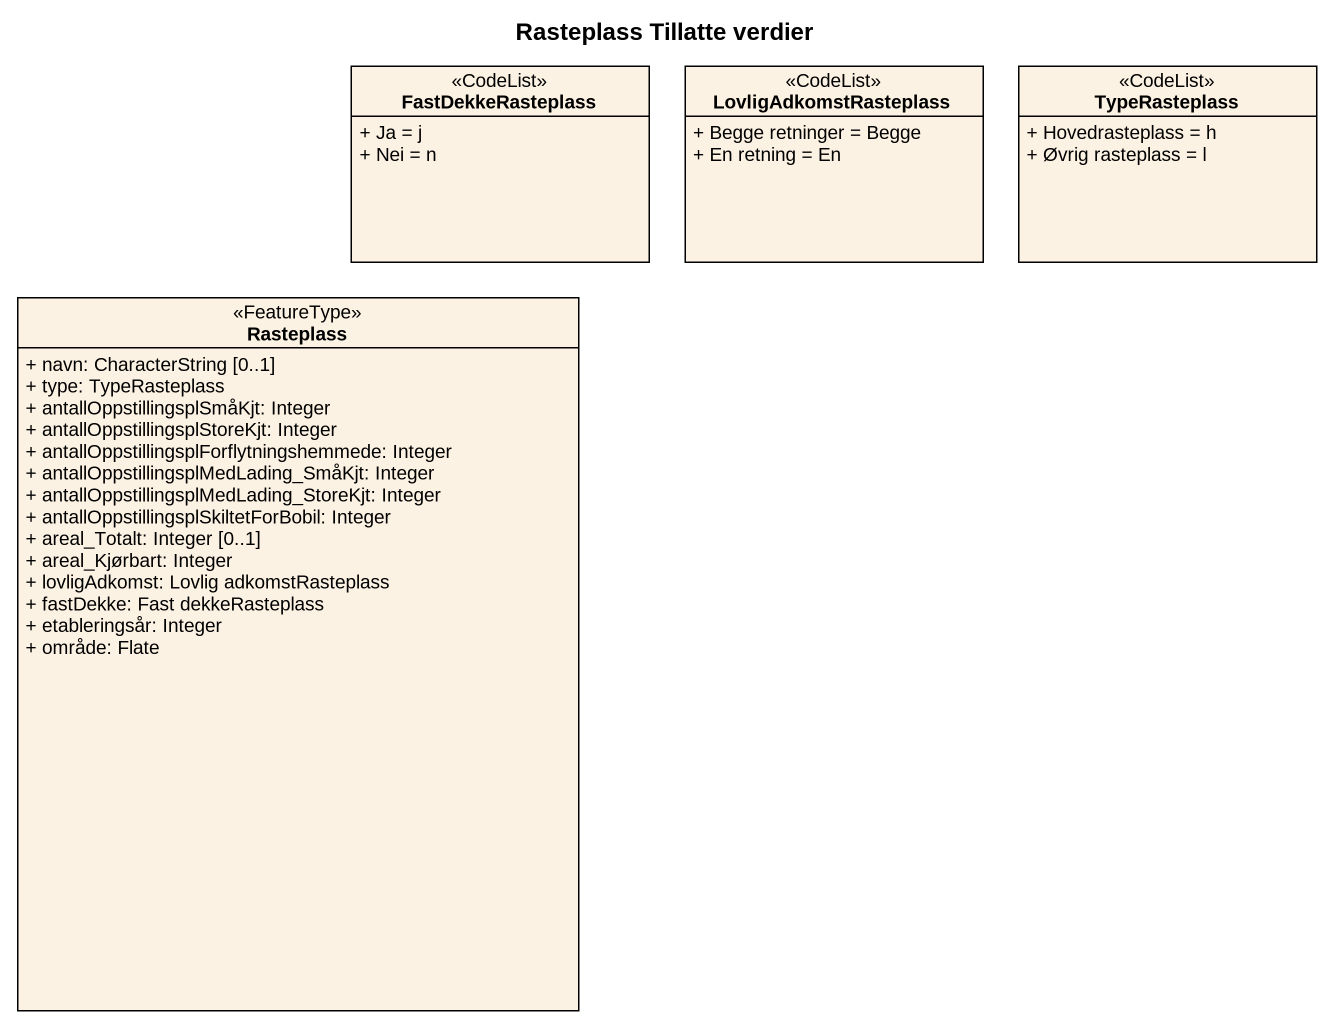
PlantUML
@startuml
title Rasteplass Tillatte verdier
hide circle
hide empty members
skinparam classAttributeIconSize 0
class FastDekkeRasteplass <<CodeList>> {
  + Ja = j
  + Nei = n
}
class LovligAdkomstRasteplass <<CodeList>> {
  + Begge retninger = Begge
  + En retning = En
}
class TypeRasteplass <<CodeList>> {
  + Hovedrasteplass = h
  + Øvrig rasteplass = l
}
class Rasteplass <<FeatureType>> {
  + navn: CharacterString [0..1]
  + type: TypeRasteplass
  + antallOppstillingsplSmåKjt: Integer
  + antallOppstillingsplStoreKjt: Integer
  + antallOppstillingsplForflytningshemmede: Integer
  + antallOppstillingsplMedLading_SmåKjt: Integer
  + antallOppstillingsplMedLading_StoreKjt: Integer
  + antallOppstillingsplSkiltetForBobil: Integer
  + areal_Totalt: Integer [0..1]
  + areal_Kjørbart: Integer
  + lovligAdkomst: Lovlig adkomstRasteplass
  + fastDekke: Fast dekkeRasteplass
  + etableringsår: Integer
  + område: Flate
}
@enduml
